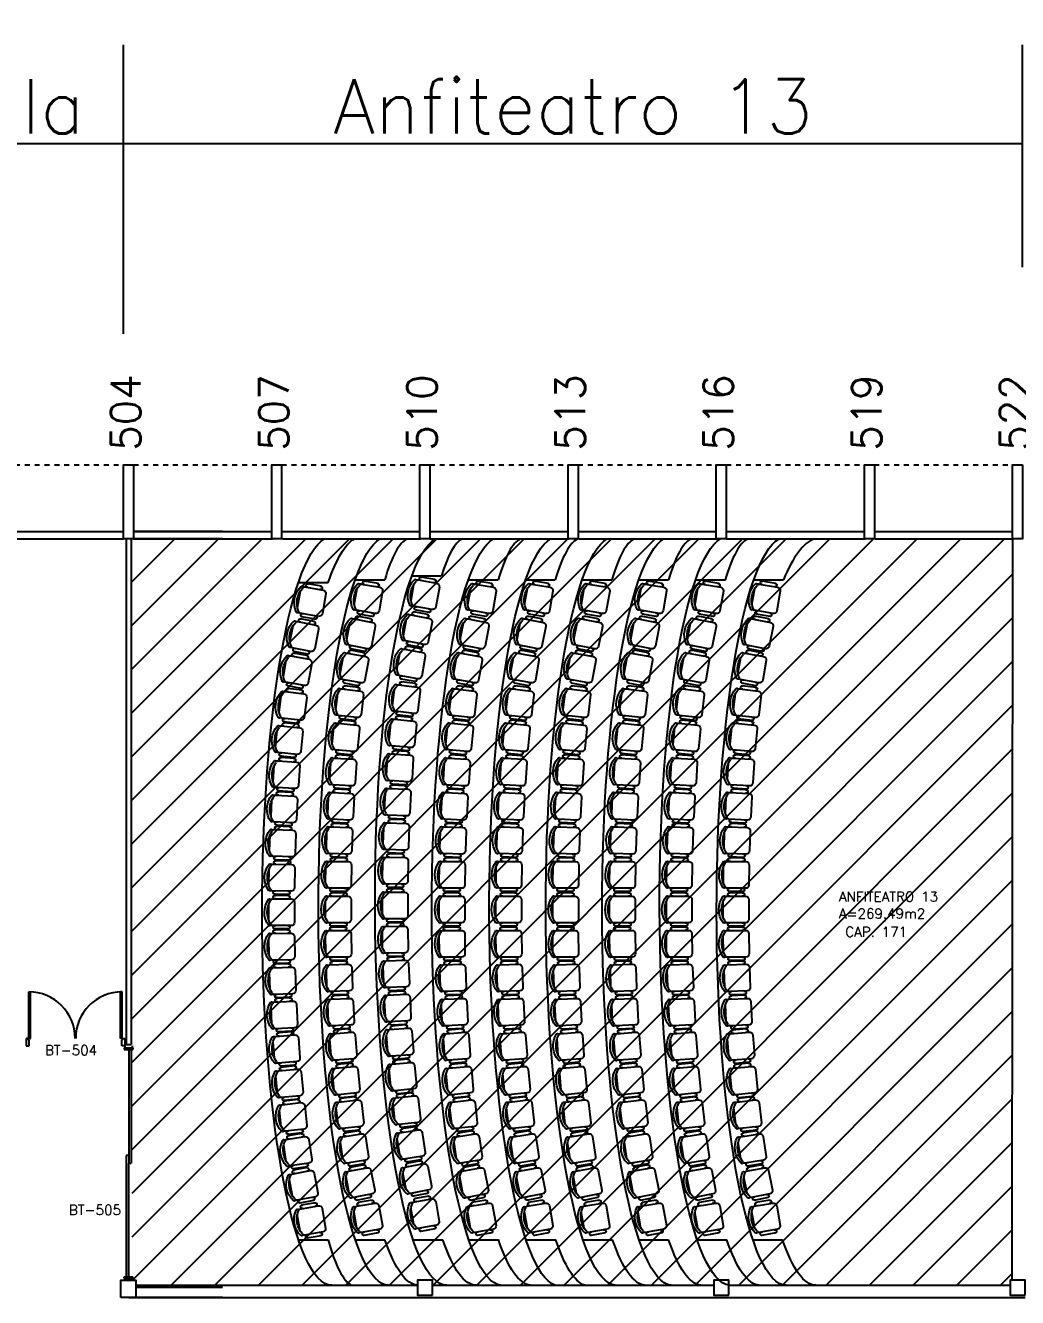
# Model space of a CAD drawing. Extents: x 34 to 586, y 527 to 658.
# Drawn here: x 70.99 to 91.08, y 597.07 to 622.81 of the extents above; entities that cross this region are included whole.
import ezdxf

# ---------------------------------------------------------------- set-up
doc = ezdxf.new("R2010")
doc.units = 0
doc.header["$LTSCALE"] = 0.02
doc.header["$MEASUREMENT"] = 0
doc.header["$PDMODE"] = 98
doc.linetypes.add('HIDDEN2', pattern=[0.1875, 0.125, -0.0625])
doc.layers.get('0').update_dxf_attribs({"linetype": 'CONTINUOUS'})
doc.layers.get('DEFPOINTS').update_dxf_attribs({"linetype": 'CONTINUOUS'})
for name, color, linetype in [('ALV', 2, 'CONTINUOUS'), ('AR-ALV', 2, 'CONTINUOUS'), ('AR-EST-CNC', 3, 'CONTINUOUS'), ('AR-EST-CNC-IDE', 2, 'CONTINUOUS'), ('AR-POR', 2, 'CONTINUOUS'), ('AREA', 2, 'CONTINUOUS'), ('BL-POR-01', 2, 'CONTINUOUS'), ('BL-POR-02', 1, 'CONTINUOUS'), ('ESTR', 3, 'CONTINUOUS'), ('LAYOUT-ANF', 1, 'CONTINUOUS'), ('PROJ', 1, 'HIDDEN2'), ('TEXTO', 2, 'CONTINUOUS'), ('TEXTO-CENTRO-CUSTO', 2, 'CONTINUOUS'), ('TEXTO-ENDEREÇO', 2, 'CONTINUOUS')]:
    doc.layers.add(name, color=color, linetype=linetype)
doc.styles.add('1', font='romans.shx', dxfattribs={"height": 1.1})
doc.styles.add('NOPILAR', font='simplex.shx', dxfattribs={"height": 0.6})
doc.styles.add('UNB-100', font='simplex.shx', dxfattribs={"height": 0.2})
doc.styles.add('UNB-100-1', font='simplex.shx', dxfattribs={"height": 0.2})
doc.dimstyles.new('1-600', dxfattribs={"dimtxt": 1.1, "dimasz": 2.5, "dimexe": 2, "dimexo": 4, "dimgap": 0.2, "dimtad": 1, "dimdec": 0, "dimzin": 4, "dimdsep": 46, "dimlunit": 6, "dimtxsty": '1', "dimblk1": 'NONE', "dimblk2": 'NONE', "dimsah": 1, "dimcen": 0, "dimclrd": 2, "dimclre": 2, "dimclrt": 2, "dimadec": 0, "dimazin": 0, "dimtfac": 1, "dimtdec": 0, "dimtmove": 2, "dimatfit": 3, "dimldrblk": 'NONE', "dimfxl": 1, "dimtolj": 1, "dimtzin": 0, "dimarcsym": 0})

# ---------------------------------------------------------------- blocks, each defined once
blk = doc.blocks.new('*D58')
at = {"layer": 'DEFPOINTS', "color": 0, "transparency": 16777216}
for p in [(91.176, 620.42), (91.176, 613.92), (72.976, 612.57)]:
    blk.add_point(p, dxfattribs=at)
at = {"layer": 'TEXTO-CENTRO-CUSTO', "color": 2, "lineweight": -2, "transparency": 16777216}
for p, q in [((91.176, 617.92), (91.176, 622.42)), ((72.976, 620.42), (91.176, 620.42))]:
    blk.add_line(p, q, dxfattribs=at)
at = {"layer": 'TEXTO-CENTRO-CUSTO', "color": 2, "transparency": 16777216, "insert": (82.076, 621.17), "char_height": 1.1, "attachment_point": 5, "style": '1'}
blk.add_mtext('\\A1;Anfiteatro 13', dxfattribs=at)
blk = doc.blocks.new('_NONE')
at = {"color": 0, "linetype": 'ByBlock'}
blk.add_circle((0, 0), 0.25, dxfattribs=at)
blk = doc.blocks.new('*D59')
at = {"layer": 'DEFPOINTS', "color": 0, "transparency": 16777216}
for p in [(72.976, 620.42), (66.962, 613.92), (72.976, 612.57)]:
    blk.add_point(p, dxfattribs=at)
at = {"layer": 'TEXTO-CENTRO-CUSTO', "color": 2, "lineweight": -2, "transparency": 16777216}
for p, q in [((72.976, 616.57), (72.976, 622.42)), ((66.962, 620.42), (72.976, 620.42))]:
    blk.add_line(p, q, dxfattribs=at)
at = {"layer": 'TEXTO-CENTRO-CUSTO', "color": 2, "transparency": 16777216, "insert": (69.969, 621.17), "char_height": 1.1, "attachment_point": 5, "style": '1'}
blk.add_mtext('\\A1;S.Aula', dxfattribs=at)
blk = doc.blocks.new('CHAIR7')
for p, q in [((20, 12), (3, 12)), ((5.125, 15.041986), (17.875, 15.041986)), ((0, 9), (0, -9)), ((23, -7.440115), (23, 7.440115)), ((3, -12), (20, -12)), ((5.125, -15), (17.875, -15))]:
    blk.add_line(p, q)
for centre, radius, start, end in [((3, 9), 3, 90, 180), ((5.5625, 13.541986), 1.5625, 73.739795, 286.260205), ((17.4375, 13.541986), 1.5625, 253.739795, 106.260205), ((20, 9), 3, 62.415559, 90), ((22.344677, 11.120498), 1.096801, 53.309935, 212.027413), ((7, 0), 20, 323.130102, 36.869898), ((4.823592, 0), 19.640192, 327.575753, 32.424247), ((3, -9), 3, 180, 270), ((22.344677, -11.120498), 1.096801, 147.972587, 306.690065), ((5.5625, -13.5), 1.5625, 73.739795, 286.260205), ((17.4375, -13.5), 1.5625, 253.739795, 106.260205), ((20, -9), 3, 270, 297.584441)]:
    blk.add_arc(centre, radius, start, end)
blk = doc.blocks.new('PTDP')
at = {"layer": 'BL-POR-01'}
for p, q in [((0.055, 1.015), (0.09, 1.015)), ((0.055, 0.075), (0.055, 1.015)), ((0.09, 0.075), (0.09, 1.015)), ((1.91, 0.075), (1.91, 1.015)), ((1.945, 1.015), (1.91, 1.015)), ((1.945, 0.075), (1.945, 1.015)), ((0.055, 0.075), (0.09, 0.075)), ((1.945, 0.075), (1.91, 0.075))]:
    blk.add_line(p, q, dxfattribs=at)
for centre, start, end in [((0.055, 0.075), 0, 90), ((1.945, 0.075), 90, 180)]:
    blk.add_arc(centre, 0.94, start, end, dxfattribs=at)
at = {"layer": 'BL-POR-02'}
for p, q in [((0.05, 0.075), (0, 0.075)), ((0, 0.075), (0, -0.075)), ((0.05, 0.04), (0.05, 0.075)), ((0.06, 0.04), (0.05, 0.04)), ((0.06, -0.075), (0.06, 0.04)), ((1.94, -0.075), (1.94, 0.04)), ((1.94, 0.04), (1.95, 0.04)), ((1.95, 0.04), (1.95, 0.075)), ((1.95, 0.075), (2, 0.075)), ((2, 0.075), (2, -0.075)), ((0, -0.075), (0.06, -0.075)), ((2, -0.075), (1.94, -0.075))]:
    blk.add_line(p, q, dxfattribs=at)
blk = doc.blocks.new('awrfsddf')
at = {"layer": 'AR-ALV'}
for p, q in [((0.346, 610.748), (3.146, 610.748)), ((0.346, 610.598), (3.146, 610.598)), ((3.196, 610.598), (3.196, 600.368)), ((3.296, 610.598), (3.296, 600.368)), ((5.146, 610.748), (3.346, 610.748)), ((5.146, 610.598), (3.346, 610.598)), ((3.196, 600.368), (3.296, 600.368)), ((5.146, 595.448), (3.399, 595.448)), ((5.146, 595.248), (3.399, 595.248))]:
    blk.add_line(p, q, dxfattribs=at)
at = {"layer": 'AR-EST-CNC'}
blk.add_lwpolyline([(3.146, 610.598), (3.146, 612.098), (3.346, 612.098), (3.346, 610.598)], close=True, dxfattribs=at)
blk.add_lwpolyline([(3.093, 595.248), (3.093, 595.598), (3.393, 595.598), (3.393, 595.248), (3.093, 595.248)], dxfattribs=at)
at = {"layer": 'AR-POR'}
for p, q in [((3.156, 600.3), (3.336, 600.3)), ((3.156, 600.3), (3.156, 600.27)), ((3.171, 600.343), (3.171, 600.3)), ((3.321, 600.343), (3.321, 600.3)), ((3.336, 600.3), (3.336, 600.27)), ((3.156, 600.27), (3.336, 600.27)), ((3.251, 600.27), (3.251, 597.97)), ((3.301, 600.27), (3.301, 597.97)), ((3.201, 598.12), (3.201, 595.67)), ((3.251, 598.12), (3.201, 598.12)), ((3.251, 597.97), (3.301, 597.97)), ((3.251, 595.67), (3.251, 597.97)), ((3.156, 595.67), (3.336, 595.67)), ((3.156, 595.64), (3.156, 595.67)), ((3.336, 595.64), (3.336, 595.67)), ((3.156, 595.64), (3.336, 595.64)), ((3.171, 595.598), (3.171, 595.64)), ((3.321, 595.598), (3.321, 595.64))]:
    blk.add_line(p, q, dxfattribs=at)
blk.add_blockref('PTDP', (1.171, 600.418), dxfattribs=at)

msp = doc.modelspace()

# ---------------------------------------------------------------- hatches: boundary and pattern name
h = msp.add_hatch()
h.set_pattern_fill('ANSI31', color=1, scale=5, style=0)
h.set_pattern_definition([(45, (0, 100), (-0.44194174, 0.44194174), [])])
h.paths.add_polyline_path([(90.976, 612.42), (73.151, 612.42), (73.151, 597.319), (90.976, 597.319)])
h.paths.add_polyline_path([(114.983, 612.42), (97.158, 612.42), (97.158, 597.319), (114.983, 597.319)])
h.paths.add_polyline_path([(135.972, 612.42), (121.229, 612.42), (121.229, 597.32), (135.972, 597.32)])
h.paths.add_polyline_path([(156.912, 612.42), (142.169, 612.42), (142.169, 597.32), (156.912, 597.32)])
h.paths.add_polyline_path([(210.929, 612.42), (193.172, 612.42), (193.172, 597.32), (210.929, 597.32)])
h.paths.add_polyline_path([(231.972, 612.42), (217.229, 612.42), (217.229, 597.32), (231.972, 597.32)])

# ---------------------------------------------------------------- linework, layer by layer
at = {"layer": 'ALV'}
for p, q in [((70.176, 612.57), (72.976, 612.57)), ((70.176, 612.42), (72.976, 612.42)), ((73.176, 612.57), (75.99, 612.57)), ((73.176, 612.42), (75.99, 612.42)), ((76.19, 612.57), (78.99, 612.57)), ((76.19, 612.42), (78.99, 612.42)), ((79.176, 612.42), (81.99, 612.42)), ((79.19, 612.57), (81.99, 612.57)), ((82.19, 612.57), (84.99, 612.57)), ((82.19, 612.42), (84.99, 612.42)), ((85.176, 612.57), (87.99, 612.57)), ((85.176, 612.42), (87.99, 612.42)), ((88.19, 612.57), (90.976, 612.57)), ((88.19, 612.42), (90.976, 612.42)), ((90.976, 612.42), (90.958, 597.423)), ((73.229, 597.319), (78.929, 597.319)), ((79.229, 597.319), (84.929, 597.319)), ((85.229, 597.319), (90.929, 597.319)), ((73.079, 597.069), (79.077, 597.069)), ((79.079, 597.069), (85.077, 597.069)), ((85.079, 597.069), (91.226, 597.069))]:
    msp.add_line(p, q, dxfattribs=at)
at = {"layer": 'ESTR'}
for points in [[(73.176, 613.92), (73.176, 612.42), (72.976, 612.42), (72.976, 613.92)], [(76.176, 613.92), (76.176, 612.42), (75.976, 612.42), (75.976, 613.92)], [(79.176, 613.92), (79.176, 612.42), (78.976, 612.42), (78.976, 613.92)], [(82.176, 613.92), (82.176, 612.42), (81.976, 612.42), (81.976, 613.92)], [(85.176, 613.92), (85.176, 612.42), (84.976, 612.42), (84.976, 613.92)], [(88.176, 613.92), (88.176, 612.42), (87.976, 612.42), (87.976, 613.92)], [(91.176, 613.92), (91.176, 612.42), (90.976, 612.42), (90.976, 613.92)]]:
    msp.add_lwpolyline(points, close=True, dxfattribs=at)
for points in [[(79.229, 597.117), (79.229, 597.423), (78.929, 597.423), (78.929, 597.117), (79.228, 597.117)], [(85.229, 597.117), (85.229, 597.423), (84.929, 597.423), (84.929, 597.117), (85.228, 597.117)], [(91.229, 597.117), (91.229, 597.423), (90.929, 597.423), (90.929, 597.117), (91.228, 597.117)]]:
    msp.add_lwpolyline(points, dxfattribs=at)
at = {"layer": 'LAYOUT-ANF'}
for p, q in [((78.809, 611.673), (79.409, 611.673)), ((76.515, 611.536), (77.119, 611.536)), ((77.662, 611.591), (78.262, 611.591)), ((79.957, 611.591), (80.558, 611.591)), ((81.116, 611.591), (81.717, 611.591)), ((82.26, 611.591), (82.861, 611.591)), ((83.409, 611.591), (84.009, 611.591)), ((84.558, 611.591), (85.159, 611.591)), ((85.736, 611.591), (86.336, 611.591)), ((76.516, 598.24), (77.116, 598.24)), ((77.667, 598.24), (78.267, 598.24)), ((78.838, 598.24), (79.438, 598.24)), ((79.965, 598.24), (80.565, 598.24)), ((81.124, 598.24), (81.724, 598.24)), ((82.277, 598.24), (82.877, 598.24)), ((83.411, 598.24), (84.011, 598.24)), ((84.587, 598.24), (85.187, 598.24)), ((85.717, 598.24), (86.318, 598.24))]:
    msp.add_line(p, q, dxfattribs=at)
at = {"layer": 'LAYOUT-ANF', "extrusion": (0, 0, -1)}
for centre, major_axis, ratio, start_param, end_param in [((77.189, 604.889), (0, 7.57), 0.185875, 3.141593, 6.180935), ((78.329, 604.889), (-0.013, 7.57), 0.185872, 3.141593, 6.180935), ((77.793, 604.889), (0, 7.57), 0.185875, 5.784127, 6.180935), ((79.475, 604.889), (-0.042, 7.571), 0.185863, 3.141593, 6.180936), ((80.625, 604.889), (-0.016, 7.571), 0.186027, 3.161944, 6.179776), ((81.787, 604.88), (-0.019, 7.58), 0.185755, 3.212928, 6.180599), ((82.933, 604.889), (-0.021, 7.571), 0.186012, 3.159597, 6.180097), ((84.073, 604.889), (-0.013, 7.571), 0.186019, 3.160497, 6.179979), ((85.237, 604.889), (-0.028, 7.571), 0.18602, 3.161144, 6.17989), ((86.39, 604.889), (0, 7.57), 0.185875, 3.141593, 6.180935), ((78.929, 604.889), (-0.013, 7.57), 0.185872, 3.141593, 3.640283), ((80.075, 604.889), (-0.042, 7.571), 0.185863, 3.141593, 3.640996), ((81.225, 604.889), (-0.016, 7.571), 0.186027, 3.161944, 3.640744), ((82.387, 604.88), (-0.019, 7.58), 0.185755, 3.212928, 3.645337), ((83.533, 604.889), (-0.021, 7.571), 0.186012, 3.159597, 3.640771), ((84.674, 604.889), (-0.013, 7.571), 0.186019, 3.160497, 3.640615), ((85.837, 604.889), (-0.028, 7.571), 0.18602, 3.161144, 3.640982), ((86.99, 604.889), (0, 7.57), 0.185875, 3.141593, 3.639978)]:
    msp.add_ellipse(centre, major_axis=major_axis, ratio=ratio, start_param=start_param, end_param=end_param, dxfattribs=at)
at = {"layer": 'LAYOUT-ANF'}
for centre, ratio, start_param, end_param in [((78.796, 604.869), 0.153235, 0.072284, 0.477862), ((79.918, 604.869), 0.153235, 0.072285, 0.453732), ((81.091, 604.869), 0.153235, 0.072285, 0.477862), ((82.25, 604.869), 0.153235, 0.072285, 0.477862), ((83.394, 604.869), 0.153235, 0.072285, 0.477862), ((84.543, 604.869), 0.153235, 0.072285, 0.477862), ((85.692, 604.869), 0.153235, 0.072285, 0.477862), ((87.075, 604.869), 0.21231, 0.072286, 0.477863), ((77.676, 604.869), 0.153235, 2.637771, 3.069305)]:
    msp.add_ellipse(centre, major_axis=(0, 7.57), ratio=ratio, start_param=start_param, end_param=end_param, dxfattribs=at)
at = {"layer": 'PROJ'}
for p, q in [((70.176, 613.92), (72.976, 613.92)), ((73.176, 613.92), (75.976, 613.92)), ((76.176, 613.92), (78.976, 613.92)), ((79.176, 613.92), (81.976, 613.92)), ((82.176, 613.92), (84.976, 613.92)), ((85.176, 613.92), (87.976, 613.92)), ((88.176, 613.92), (90.976, 613.92))]:
    msp.add_line(p, q, dxfattribs=at)

# ---------------------------------------------------------------- block references
at = {"color": 0}
msp.add_blockref('awrfsddf', (69.83, 1.821), dxfattribs=at)
at = {"layer": 'LAYOUT-ANF', "extrusion": (0, 0, -1), "zscale": -0.0225}
for p, xscale, yscale, rotation in [((-79.334, 611.245), 0.02250000000000033, 0.02250000000000033, 9.999999999999883), ((-77.035, 611.107), 0.02250000000000033, 0.02250000000000033, 9.999999999999883), ((-78.184, 611.163), 0.02250000000000033, 0.02250000000000033, 9.999999999999883), ((-80.484, 611.163), 0.02250000000000033, 0.02250000000000033, 9.999999999999883), ((-81.634, 611.163), 0.02250000000000033, 0.02250000000000033, 9.999999999999883), ((-82.784, 611.163), 0.02250000000000033, 0.02250000000000033, 9.999999999999883), ((-83.934, 611.163), 0.02250000000000033, 0.02250000000000033, 9.999999999999883), ((-85.084, 611.163), 0.02250000000000033, 0.02250000000000033, 9.999999999999883), ((-86.237, 611.163), 0.02250000000000033, 0.02250000000000033, 9.999999999999883), ((-76.885, 610.396), 0.02249999999999999, 0.02249999999999999, 11.00000000000013), ((-78.033, 610.451), 0.02249999999999999, 0.02249999999999999, 11.00000000000013), ((-79.183, 610.534), 0.02249999999999999, 0.02249999999999999, 11.00000000000013), ((-80.333, 610.451), 0.02249999999999999, 0.02249999999999999, 11.00000000000013), ((-81.483, 610.451), 0.02249999999999999, 0.02249999999999999, 11.00000000000013), ((-82.633, 610.451), 0.02249999999999999, 0.02249999999999999, 11.00000000000013), ((-83.783, 610.451), 0.02249999999999999, 0.02249999999999999, 11.00000000000013), ((-84.933, 610.451), 0.02249999999999999, 0.02249999999999999, 11.00000000000013), ((-86.086, 610.451), 0.02249999999999999, 0.02249999999999999, 11.00000000000013), ((-76.75, 609.706), 0.02250000000000008, 0.02250000000000008, 10.1307071510241), ((-77.899, 609.762), 0.02250000000000008, 0.02250000000000008, 10.1307071510241), ((-79.049, 609.844), 0.02250000000000008, 0.02250000000000008, 10.1307071510241), ((-80.199, 609.762), 0.02250000000000008, 0.02250000000000008, 10.1307071510241), ((-81.349, 609.762), 0.02250000000000008, 0.02250000000000008, 10.1307071510241), ((-82.499, 609.762), 0.02250000000000008, 0.02250000000000008, 10.1307071510241), ((-83.649, 609.762), 0.02250000000000008, 0.02250000000000008, 10.1307071510241), ((-84.799, 609.762), 0.02250000000000008, 0.02250000000000008, 10.1307071510241), ((-85.952, 609.762), 0.02250000000000008, 0.02250000000000008, 10.1307071510241), ((-78.957, 609.146), 0.02250000000000071, 0.02250000000000071, 6.81855123706071), ((-76.659, 609.009), 0.02250000000000071, 0.02250000000000071, 6.81855123706071), ((-77.807, 609.064), 0.02250000000000071, 0.02250000000000071, 6.81855123706071), ((-80.107, 609.064), 0.02250000000000071, 0.02250000000000071, 6.81855123706071), ((-81.257, 609.064), 0.02250000000000071, 0.02250000000000071, 6.81855123706071), ((-82.407, 609.064), 0.02250000000000071, 0.02250000000000071, 6.81855123706071), ((-83.557, 609.064), 0.02250000000000071, 0.02250000000000071, 6.81855123706071), ((-84.707, 609.064), 0.02250000000000071, 0.02250000000000071, 6.81855123706071), ((-85.86, 609.064), 0.02250000000000071, 0.02250000000000071, 6.81855123706071), ((-78.883, 608.459), 0.02250000000000008, 0.02250000000000008, 5.65837284967253), ((-76.584, 608.322), 0.02250000000000008, 0.02250000000000008, 5.65837284967253), ((-77.733, 608.377), 0.02250000000000008, 0.02250000000000008, 5.65837284967253), ((-80.033, 608.377), 0.02250000000000008, 0.02250000000000008, 5.65837284967253), ((-81.183, 608.377), 0.02250000000000008, 0.02250000000000008, 5.65837284967253), ((-82.333, 608.377), 0.02250000000000008, 0.02250000000000008, 5.65837284967253), ((-83.483, 608.377), 0.02250000000000008, 0.02250000000000008, 5.65837284967253), ((-84.633, 608.377), 0.02250000000000008, 0.02250000000000008, 5.65837284967253), ((-85.786, 608.377), 0.02250000000000008, 0.02250000000000008, 5.65837284967253), ((-76.53, 607.632), 0.02250000000000019, 0.02250000000000019, 3.62311163543386), ((-77.678, 607.688), 0.02250000000000019, 0.02250000000000019, 3.62311163543386), ((-78.828, 607.77), 0.02250000000000019, 0.02250000000000019, 3.62311163543386), ((-79.978, 607.688), 0.02250000000000019, 0.02250000000000019, 3.62311163543386), ((-81.128, 607.688), 0.02250000000000019, 0.02250000000000019, 3.62311163543386), ((-82.278, 607.688), 0.02250000000000019, 0.02250000000000019, 3.62311163543386), ((-83.428, 607.688), 0.02250000000000019, 0.02250000000000019, 3.62311163543386), ((-84.578, 607.688), 0.02250000000000019, 0.02250000000000019, 3.62311163543386), ((-85.731, 607.688), 0.02250000000000019, 0.02250000000000019, 3.62311163543386), ((-76.486, 606.943), 0.02249999999999972, 0.02249999999999972, 2.83461622129059), ((-77.634, 606.998), 0.02249999999999972, 0.02249999999999972, 2.83461622129059), ((-78.784, 607.08), 0.02249999999999972, 0.02249999999999972, 2.83461622129059), ((-79.934, 606.998), 0.02249999999999972, 0.02249999999999972, 2.83461622129059), ((-81.084, 606.998), 0.02249999999999972, 0.02249999999999972, 2.83461622129059), ((-82.234, 606.998), 0.02249999999999972, 0.02249999999999972, 2.83461622129059), ((-83.384, 606.998), 0.02249999999999972, 0.02249999999999972, 2.83461622129059), ((-84.534, 606.998), 0.02249999999999972, 0.02249999999999972, 2.83461622129059), ((-85.687, 606.998), 0.02249999999999972, 0.02249999999999972, 2.83461622129059), ((-78.754, 606.391), 0.02249999999999934, 0.02249999999999934, 1.84971539260647), ((-76.456, 606.253), 0.02249999999999934, 0.02249999999999934, 1.84971539260647), ((-77.604, 606.309), 0.02249999999999934, 0.02249999999999934, 1.84971539260647), ((-79.904, 606.309), 0.02249999999999934, 0.02249999999999934, 1.84971539260647), ((-81.054, 606.309), 0.02249999999999934, 0.02249999999999934, 1.84971539260647), ((-82.204, 606.309), 0.02249999999999934, 0.02249999999999934, 1.84971539260647), ((-83.354, 606.309), 0.02249999999999934, 0.02249999999999934, 1.84971539260647), ((-84.504, 606.309), 0.02249999999999934, 0.02249999999999934, 1.84971539260647), ((-85.657, 606.309), 0.02249999999999934, 0.02249999999999934, 1.84971539260647), ((-77.587, 605.619), 0.0225, 0.0225, 0.8552916914554373), ((-78.737, 605.701), 0.0225, 0.0225, 0.8552916914554373), ((-79.887, 605.619), 0.0225, 0.0225, 0.8552916914554373), ((-81.037, 605.619), 0.0225, 0.0225, 0.8552916914554373), ((-82.187, 605.619), 0.0225, 0.0225, 0.8552916914554373), ((-83.337, 605.619), 0.0225, 0.0225, 0.8552916914554373), ((-84.487, 605.619), 0.0225, 0.0225, 0.8552916914554373), ((-85.639, 605.619), 0.0225, 0.0225, 0.8552916914554373), ((-76.438, 605.563), 0.0225, 0.0225, 0.8552916914554373), ((-76.434, 604.864), 0.02250000000000005, 0.02250000000000005, 0.06948850904237247), ((-77.583, 604.92), 0.02250000000000005, 0.02250000000000005, 0.06948850904237247), ((-78.733, 605.002), 0.02250000000000005, 0.02250000000000005, 0.06948850904237247), ((-79.883, 604.92), 0.02250000000000005, 0.02250000000000005, 0.06948850904237247), ((-81.033, 604.92), 0.02250000000000005, 0.02250000000000005, 0.06948850904237247), ((-82.183, 604.92), 0.02250000000000005, 0.02250000000000005, 0.06948850904237247), ((-83.333, 604.92), 0.02250000000000005, 0.02250000000000005, 0.06948850904237247), ((-84.483, 604.92), 0.02250000000000005, 0.02250000000000005, 0.06948850904237247), ((-85.635, 604.92), 0.02250000000000005, 0.02250000000000005, 0.06948850904237247), ((-76.437, 604.174), 0.02250000000000053, 0.02250000000000053, 359.232129116996), ((-77.585, 604.23), 0.02250000000000053, 0.02250000000000053, 359.232129116996), ((-78.735, 604.312), 0.02250000000000053, 0.02250000000000053, 359.232129116996), ((-79.885, 604.23), 0.02250000000000053, 0.02250000000000053, 359.232129116996), ((-81.035, 604.23), 0.02250000000000053, 0.02250000000000053, 359.232129116996), ((-82.185, 604.23), 0.02250000000000053, 0.02250000000000053, 359.232129116996), ((-83.335, 604.23), 0.02250000000000053, 0.02250000000000053, 359.232129116996), ((-84.485, 604.23), 0.02250000000000053, 0.02250000000000053, 359.232129116996), ((-85.638, 604.23), 0.02250000000000053, 0.02250000000000053, 359.232129116996), ((-78.754, 603.627), 0.02249999999999961, 0.02249999999999961, 357.8966997366169), ((-76.456, 603.489), 0.02249999999999961, 0.02249999999999961, 357.8966997366169), ((-77.604, 603.545), 0.02249999999999961, 0.02249999999999961, 357.8966997366169), ((-79.904, 603.545), 0.02249999999999961, 0.02249999999999961, 357.8966997366169), ((-81.054, 603.545), 0.02249999999999961, 0.02249999999999961, 357.8966997366169), ((-82.204, 603.545), 0.02249999999999961, 0.02249999999999961, 357.8966997366169), ((-83.354, 603.545), 0.02249999999999961, 0.02249999999999961, 357.8966997366169), ((-84.504, 603.545), 0.02249999999999961, 0.02249999999999961, 357.8966997366169), ((-85.657, 603.545), 0.02249999999999961, 0.02249999999999961, 357.8966997366169), ((-76.486, 602.801), 0.02250000000000016, 0.02250000000000016, 357.2208659575315), ((-77.635, 602.857), 0.02250000000000016, 0.02250000000000016, 357.2208659575315), ((-78.785, 602.939), 0.02250000000000016, 0.02250000000000016, 357.2208659575315), ((-79.935, 602.857), 0.02250000000000016, 0.02250000000000016, 357.2208659575315), ((-81.085, 602.857), 0.02250000000000016, 0.02250000000000016, 357.2208659575315), ((-82.235, 602.857), 0.02250000000000016, 0.02250000000000016, 357.2208659575315), ((-83.385, 602.857), 0.02250000000000016, 0.02250000000000016, 357.2208659575315), ((-84.535, 602.857), 0.02250000000000016, 0.02250000000000016, 357.2208659575315), ((-85.687, 602.857), 0.02250000000000016, 0.02250000000000016, 357.2208659575315), ((-76.531, 602.119), 0.02249999999999975, 0.02249999999999975, 355.4629587027982), ((-77.68, 602.175), 0.02249999999999975, 0.02249999999999975, 355.4629587027982), ((-78.83, 602.257), 0.02249999999999975, 0.02249999999999975, 355.4629587027982), ((-79.98, 602.175), 0.02249999999999975, 0.02249999999999975, 355.4629587027982), ((-81.13, 602.175), 0.02249999999999975, 0.02249999999999975, 355.4629587027982), ((-82.28, 602.175), 0.02249999999999975, 0.02249999999999975, 355.4629587027982), ((-83.43, 602.175), 0.02249999999999975, 0.02249999999999975, 355.4629587027982), ((-84.58, 602.175), 0.02249999999999975, 0.02249999999999975, 355.4629587027982), ((-85.732, 602.175), 0.02249999999999975, 0.02249999999999975, 355.4629587027982), ((-78.887, 601.566), 0.02249999999999995, 0.02249999999999995, 354.501511941658), ((-76.589, 601.429), 0.02249999999999995, 0.02249999999999995, 354.501511941658), ((-77.737, 601.484), 0.02249999999999995, 0.02249999999999995, 354.501511941658), ((-80.037, 601.484), 0.02249999999999995, 0.02249999999999995, 354.501511941658), ((-81.187, 601.484), 0.02249999999999995, 0.02249999999999995, 354.501511941658), ((-82.337, 601.484), 0.02249999999999995, 0.02249999999999995, 354.501511941658), ((-83.487, 601.484), 0.02249999999999995, 0.02249999999999995, 354.501511941658), ((-84.637, 601.484), 0.02249999999999995, 0.02249999999999995, 354.501511941658), ((-85.79, 601.484), 0.02249999999999995, 0.02249999999999995, 354.501511941658), ((-76.665, 600.752), 0.0224999999999999, 0.0224999999999999, 353.5678324340315), ((-77.814, 600.807), 0.0224999999999999, 0.0224999999999999, 353.5678324340315), ((-78.964, 600.889), 0.0224999999999999, 0.0224999999999999, 353.5678324340315), ((-80.114, 600.807), 0.0224999999999999, 0.0224999999999999, 353.5678324340315), ((-81.264, 600.807), 0.0224999999999999, 0.0224999999999999, 353.5678324340315), ((-82.414, 600.807), 0.0224999999999999, 0.0224999999999999, 353.5678324340315), ((-83.564, 600.807), 0.0224999999999999, 0.0224999999999999, 353.5678324340315), ((-84.714, 600.807), 0.0224999999999999, 0.0224999999999999, 353.5678324340315), ((-85.867, 600.807), 0.0224999999999999, 0.0224999999999999, 353.5678324340315), ((-79.053, 600.206), 0.0224999999999994, 0.0224999999999994, 351.33427184672), ((-76.755, 600.068), 0.0224999999999994, 0.0224999999999994, 351.33427184672), ((-77.903, 600.124), 0.0224999999999994, 0.0224999999999994, 351.33427184672), ((-80.203, 600.124), 0.0224999999999994, 0.0224999999999994, 351.33427184672), ((-81.353, 600.124), 0.0224999999999994, 0.0224999999999994, 351.33427184672), ((-82.503, 600.124), 0.0224999999999994, 0.0224999999999994, 351.33427184672), ((-83.653, 600.124), 0.0224999999999994, 0.0224999999999994, 351.33427184672), ((-84.803, 600.124), 0.0224999999999994, 0.0224999999999994, 351.33427184672), ((-85.956, 600.124), 0.0224999999999994, 0.0224999999999994, 351.33427184672), ((-78.022, 599.444), 0.02249999999999998, 0.02249999999999998, 349), ((-79.172, 599.526), 0.02249999999999998, 0.02249999999999998, 349), ((-80.322, 599.444), 0.02249999999999998, 0.02249999999999998, 349), ((-81.472, 599.444), 0.02249999999999998, 0.02249999999999998, 349), ((-82.622, 599.444), 0.02249999999999998, 0.02249999999999998, 349), ((-83.772, 599.444), 0.02249999999999998, 0.02249999999999998, 349), ((-84.922, 599.444), 0.02249999999999998, 0.02249999999999998, 349), ((-86.074, 599.444), 0.02249999999999998, 0.02249999999999998, 349), ((-76.873, 599.388), 0.02249999999999998, 0.02249999999999998, 349), ((-77.032, 598.673), 0.02250000000000032, 0.02250000000000032, 350.0000000000003), ((-78.181, 598.728), 0.02250000000000032, 0.02250000000000032, 350.0000000000003), ((-79.331, 598.81), 0.02250000000000032, 0.02250000000000032, 350.0000000000003), ((-80.481, 598.728), 0.02250000000000032, 0.02250000000000032, 350.0000000000003), ((-81.631, 598.728), 0.02250000000000032, 0.02250000000000032, 350.0000000000003), ((-82.781, 598.728), 0.02250000000000032, 0.02250000000000032, 350.0000000000003), ((-83.931, 598.728), 0.02250000000000032, 0.02250000000000032, 350.0000000000003), ((-85.081, 598.728), 0.02250000000000032, 0.02250000000000032, 350.0000000000003), ((-86.234, 598.728), 0.02250000000000032, 0.02250000000000032, 350.0000000000003)]:
    msp.add_blockref('CHAIR7', p, dxfattribs=dict(at, xscale=xscale, yscale=yscale, rotation=rotation))

# ---------------------------------------------------------------- texts
at = {"layer": 'AR-EST-CNC-IDE', "style": 'NOPILAR'}
for s, p in [('504', (73.318, 614.205)), ('507', (76.318, 614.205)), ('510', (79.318, 614.205)), ('513', (82.318, 614.205)), ('516', (85.318, 614.205)), ('519', (88.318, 614.205)), ('522', (91.318, 614.205))]:
    msp.add_text(s, height=0.6, rotation=90, dxfattribs=at).set_placement(p)
at = {"layer": 'AREA', "style": 'UNB-100'}
msp.add_text('A=269,49m2', height=0.2, rotation=360, dxfattribs=at).set_placement((87.458, 604.738))
at = {"layer": 'TEXTO', "style": 'UNB-100'}
for s, p in [('ANFITEATRO 13', (87.458, 605.081)), ('CAP. 171', (87.587, 604.369))]:
    msp.add_text(s, height=0.2, rotation=360, dxfattribs=at).set_placement(p)
at = {"layer": 'TEXTO-ENDEREÇO', "style": 'UNB-100-1'}
for s, p in [('BT-504', (71.385, 601.974)), ('BT-505', (71.87, 598.742))]:
    msp.add_text(s, height=0.2, rotation=360, dxfattribs=at).set_placement(p)

# ---------------------------------------------------------------- dimensions: what is measured, and where the dimension line sits
at = {"layer": 'TEXTO-CENTRO-CUSTO'}
for base, p1, p2, text, picture, middle in [((91.176, 620.42), (72.976, 612.57), (91.176, 613.92), 'Anfiteatro 13', '*D58', (82.076, 621.17)), ((72.976, 620.42), (66.962, 613.92), (72.976, 612.57), 'S.Aula', '*D59', (69.969, 621.17))]:
    dim = msp.add_linear_dim(base=base, p1=p1, p2=p2, angle=0, text=text, dimstyle='1-600', override={"dimse1": 1}, dxfattribs=at)
    dim.commit()
    dim.dimension.update_dxf_attribs({"geometry": picture, "text_midpoint": middle})

doc.saveas('drawing.dxf')
